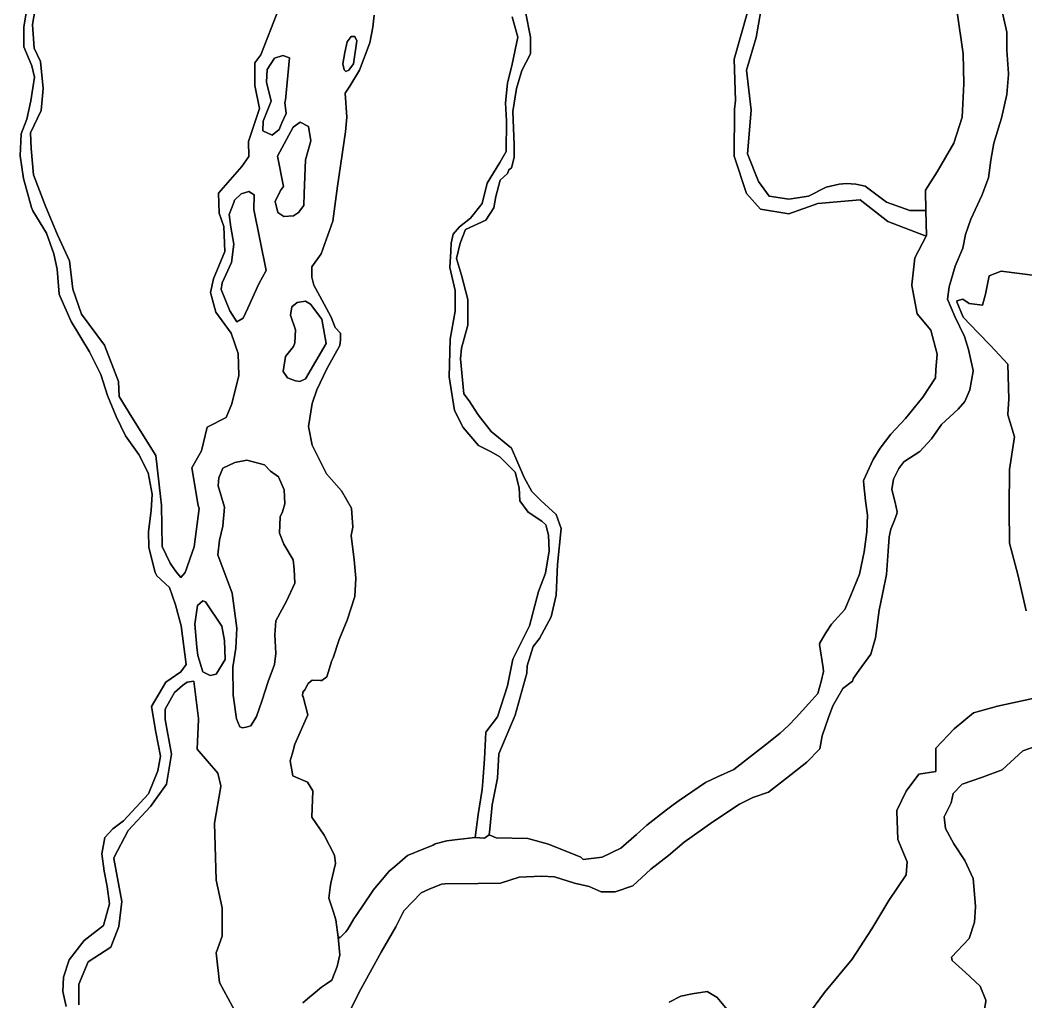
# Model space of a CAD drawing. Header units: inches. Extents: x 288635 to 1232953, y 676945 to 1655780.
# Drawn here: x 509473 to 526122, y 1425671 to 1441912 of the extents above; entities that cross this region are included whole.
import ezdxf

# ---------------------------------------------------------------- set-up
doc = ezdxf.new("R2010")
doc.units = ezdxf.units.IN
doc.header["$MEASUREMENT"] = 0
doc.layers.add('Images', color=7, linetype='Continuous')
picture_1 = doc.add_image_def('image4.jpg', size_in_pixel=(1536, 2752))

msp = doc.modelspace()

# ---------------------------------------------------------------- linework, layer by layer
at = {"color": 1}
for points in [[(509610.7991, 1442257.8646), (509536.7156, 1441800.1345), (509534.0697, 1441472.0505), (509669.0075, 1441157.1958), (509711.3409, 1440966.6954), (509650.4866, 1440577.7571), (509581.6948, 1440273.4857), (509489.8666, 1440031.0395), (509472.5969, 1439668.374), (509526.1322, 1439294.5254), (509658.4681, 1438809.9501), (509683.7907, 1438755.0845), (509909.7788, 1438389.6486), (510031.4874, 1438045.6895), (510087.05, 1437791.689), (510121.0163, 1437379.3216), (510127.6151, 1437350.2868), (510319.7306, 1436927.6328), (510618.8636, 1436426.4363), (510809.364, 1436050.7272), (510920.4892, 1435704.1223), (511063.3645, 1435354.8716), (511216.8231, 1435034.7252), (511439.0736, 1434727.8079), (511589.8864, 1434420.8906), (511656.0323, 1434071.6399), (511640.1573, 1433801.7644), (511598.1272, 1433453.115), (511603.3753, 1433188.0613), (511705.6167, 1432775.0449), (511738.444, 1432721.3902), (511944.4287, 1432523.8243), (512042.3248, 1432239.6613), (512136.4792, 1431892.2816), (512223.8723, 1431251.3983), (512132.0995, 1431130.2031), (511885.7126, 1430959.6276), (511649.3452, 1430556.507), (511717.2041, 1430131.711), (511798.4843, 1429735.4702), (511754.8059, 1429492.1461), (511595.2839, 1429110.629), (511182.293, 1428667.4624), (511007.2727, 1428534.0478), (510873.9224, 1428391.1726), (510823.1223, 1428121.297), (510864.3974, 1427832.3714), (510915.1975, 1427578.3709), (510950.1226, 1427292.6204), (510851.4825, 1426936.6568), (510532.3564, 1426684.7152), (510283.3712, 1426368.6935), (510191.2961, 1426076.5929), (510178.596, 1425844.8175), (510235.7461, 1425593.992)], [(510235.7461, 1425593.992), (510178.596, 1425844.8175), (510191.2961, 1426076.5929), (510283.3712, 1426368.6935), (510532.3564, 1426684.7152), (510851.4825, 1426936.6568), (510950.1226, 1427292.6204), (510915.1975, 1427578.3709), (510864.3974, 1427832.3714), (510823.1223, 1428121.297), (510873.9224, 1428391.1726), (511007.2727, 1428534.0478), (511182.293, 1428667.4624), (511595.2839, 1429110.629), (511754.8059, 1429492.1461), (511798.4843, 1429735.4702), (511717.2041, 1430131.711), (511649.3452, 1430556.507), (511885.7126, 1430959.6276), (512132.0995, 1431130.2031), (512223.8723, 1431251.3983), (512136.4792, 1431892.2816), (512042.3248, 1432239.6613), (511944.4287, 1432523.8243), (511738.444, 1432721.3902), (511705.6167, 1432775.0449), (511603.3753, 1433188.0613), (511598.1272, 1433453.115), (511640.1573, 1433801.7644), (511656.0323, 1434071.6399), (511589.8864, 1434420.8906), (511439.0736, 1434727.8079), (511216.8231, 1435034.7252), (511063.3645, 1435354.8716), (510920.4892, 1435704.1223), (510809.364, 1436050.7272), (510618.8636, 1436426.4363), (510319.7306, 1436927.6328), (510127.6151, 1437350.2868), (510121.0163, 1437379.3216), (510087.05, 1437791.689), (510031.4874, 1438045.6895), (509909.7788, 1438389.6486), (509683.7907, 1438755.0845), (509658.4681, 1438809.9501), (509526.1322, 1439294.5254), (509472.5969, 1439668.374), (509489.8666, 1440031.0395), (509581.6948, 1440273.4857), (509650.4866, 1440577.7571), (509711.3409, 1440966.6954), (509669.0075, 1441157.1958), (509534.0697, 1441472.0505), (509536.7156, 1441800.1345), (509610.7991, 1442257.8646)], [(513748.5553, 1442086.1314), (513457.7141, 1441339.9203), (513360.4165, 1441204.9786), (513360.2552, 1440832.4126), (513436.8461, 1440449.458), (513253.7873, 1439904.0279), (513259.0578, 1439657.9948), (513142.2175, 1439490.3545), (512755.8976, 1439046.9019), (512769.5969, 1438718.1188), (512847.5769, 1438499.7525), (512862.817, 1438083.1916), (512673.3032, 1437631.5673), (512626.8706, 1437407.1432), (512710.4167, 1437082.4296), (512964.4172, 1436731.9089), (513081.2574, 1436396.6283), (513091.4174, 1436030.8675), (512979.6572, 1435563.5066), (512883.137, 1435339.9862), (512571.7313, 1435180.3471), (512473.6384, 1434787.9756), (512316.2104, 1434504.6053), (512421.5767, 1433881.8768), (512433.9509, 1433835.4737), (512354.5757, 1433200.4724), (512207.4956, 1432774.581), (512131.2955, 1432693.3009), (512039.8553, 1432805.0611), (511958.5751, 1432926.9813), (511826.4949, 1433206.3819), (511813.7578, 1433885.8295), (511798.9496, 1434033.9116), (511719.5744, 1434708.6005), (511322.6986, 1435343.6017), (511113.8524, 1435682.9769), (511100.0534, 1435934.3473), (510870.4315, 1436533.3726), (510489.2595, 1437050.1676), (510345.4603, 1437459.1971), (510290.2555, 1437931.1356), (510092.3837, 1438359.8578), (509893.9458, 1438836.1087), (509695.5079, 1439352.0472), (509655.8203, 1439788.6106), (509646.9589, 1440046.8272), (509821.3409, 1440418.7099), (509854.2582, 1440780.8001), (509811.0009, 1441226.8713), (509705.1673, 1441449.1217), (509678.7089, 1441840.7058), (509758.0841, 1442316.9568)], [(509758.0841, 1442316.9568), (509678.7089, 1441840.7058), (509705.1673, 1441449.1217), (509811.0009, 1441226.8713), (509854.2582, 1440780.8001), (509821.3409, 1440418.7099), (509646.9589, 1440046.8272), (509655.8203, 1439788.6106), (509695.5079, 1439352.0472), (509893.9458, 1438836.1087), (510092.3837, 1438359.8578), (510290.2555, 1437931.1356), (510345.4603, 1437459.1971), (510489.2595, 1437050.1676), (510870.4315, 1436533.3726), (511100.0534, 1435934.3473), (511113.8524, 1435682.9769), (511322.6986, 1435343.6017), (511719.5744, 1434708.6005), (511798.9496, 1434033.9116), (511813.7578, 1433885.8295), (511826.4949, 1433206.3819), (511958.5751, 1432926.9813), (512039.8553, 1432805.0611), (512131.2955, 1432693.3009), (512207.4956, 1432774.581), (512354.5757, 1433200.4724), (512433.9509, 1433835.4737), (512421.5767, 1433881.8768), (512316.2104, 1434504.6053), (512473.6384, 1434787.9756), (512571.7313, 1435180.3471), (512883.137, 1435339.9862), (512979.6572, 1435563.5066), (513091.4174, 1436030.8675), (513081.2574, 1436396.6283), (512964.4172, 1436731.9089), (512710.4167, 1437082.4296), (512626.8706, 1437407.1432), (512673.3032, 1437631.5673), (512862.817, 1438083.1916), (512847.5769, 1438499.7525), (512769.5969, 1438718.1188), (512755.8976, 1439046.9019), (513142.2175, 1439490.3545), (513259.0578, 1439657.9948), (513253.7873, 1439904.0279), (513436.8461, 1440449.458), (513360.2552, 1440832.4126), (513360.4165, 1441204.9786), (513457.7141, 1441339.9203), (513748.5553, 1442086.1314)], [(514912.5132, 1425489.8391), (515115.7136, 1425892.0065), (515450.1476, 1426491.0244), (515691.448, 1426914.3586), (515826.915, 1427176.8258), (516110.5489, 1427475.2764), (516241.6119, 1427535.2811), (516449.9958, 1427615.2602), (516501.3356, 1427623.7579), (517054.5841, 1427629.7933), (517425.0015, 1427636.1433), (517734.0355, 1427733.5102), (518102.3362, 1427750.4436), (518318.2366, 1427737.7435), (518652.6706, 1427634.0267), (518891.8544, 1427578.9932), (519088.7048, 1427490.0931), (519323.6553, 1427490.0931), (519615.7559, 1427591.6933), (519833.6555, 1427796.286), (519914.0733, 1427867.9954), (520208.4237, 1428091.2276), (520466.6576, 1428311.3614), (520940.7919, 1428650.0287), (521383.1761, 1428940.0126), (521601.1932, 1429050.0795), (521861.5437, 1429141.0964), (522162.111, 1429371.8135), (522498.6617, 1429634.2807), (522710.3287, 1429854.4144), (522750.5007, 1430070.1978), (522852.1009, 1430372.8817), (522928.301, 1430567.6154), (523093.4014, 1430855.4827), (523250.4195, 1430975.6368), (523266.7421, 1431028.0998), (523364.3801, 1431158.2837), (523552.7638, 1431422.8676), (523633.1973, 1431693.8015), (523694.5807, 1432151.0024), (523755.9642, 1432445.2196), (523813.1143, 1432741.5536), (523842.7477, 1433126.7877), (523857.5644, 1433365.9715), (523885.0811, 1433488.7384), (523946.4646, 1433639.022), (523988.798, 1433761.7889), (523987.0916, 1433770.3211), (523988.798, 1433775.2698), (523957.0479, 1433934.0201), (523905.3809, 1434146.8881), (523931.0126, 1434317.766), (524020.3616, 1434496.7307), (524100.9815, 1434604.2239), (524367.6821, 1434777.791), (524560.2991, 1434987.3414), (524727.5161, 1435220.1752), (525002.6833, 1435476.2924), (525110.6335, 1435605.4093), (525193.1837, 1435798.0263), (525250.3338, 1436102.8269), (525248.9329, 1436108.8362), (525250.3338, 1436116.3078), (525169.9003, 1436461.3252), (525104.2835, 1436677.2256), (524943.5248, 1437009.3192), (524824.0892, 1437298.4407), (524850.283, 1437501.9464), (524951.8832, 1437840.6138), (525078.8835, 1438139.0643), (525121.2169, 1438363.4315), (525209.3092, 1438620.7992), (525394.2674, 1439013.2494), (525502.2177, 1439305.35), (525540.3177, 1439593.2173), (525593.2345, 1439878.9678), (525691.4363, 1440201.8687), (525718.1181, 1440289.602), (525809.1349, 1440683.3028), (525836.6517, 1441013.5034), (525836.0946, 1441020.2996), (525836.6517, 1441026.9843), (525804.9902, 1441413.2545), (525807.0183, 1441697.1881), (525806.925, 1441697.6002), (525807.0183, 1441710.669), (525694.8347, 1442205.97)], [(525694.8347, 1442205.97), (525807.0183, 1441710.669), (525806.925, 1441697.6002), (525807.0183, 1441697.1881), (525804.9902, 1441413.2545), (525836.6517, 1441026.9843), (525836.0946, 1441020.2996), (525836.6517, 1441013.5034), (525809.1349, 1440683.3028), (525718.1181, 1440289.602), (525691.4363, 1440201.8687), (525593.2345, 1439878.9678), (525540.3177, 1439593.2173), (525502.2177, 1439305.35), (525394.2674, 1439013.2494), (525209.3092, 1438620.7992), (525121.2169, 1438363.4315), (525078.8835, 1438139.0643), (524951.8832, 1437840.6138), (524850.283, 1437501.9464), (524824.0892, 1437298.4407), (524943.5248, 1437009.3192), (525104.2835, 1436677.2256), (525169.9003, 1436461.3252), (525250.3338, 1436116.3078), (525248.9329, 1436108.8362), (525250.3338, 1436102.8269), (525193.1837, 1435798.0263), (525110.6335, 1435605.4093), (525002.6833, 1435476.2924), (524727.5161, 1435220.1752), (524560.2991, 1434987.3414), (524367.6821, 1434777.791), (524100.9815, 1434604.2239), (524020.3616, 1434496.7307), (523931.0126, 1434317.766), (523905.3809, 1434146.8881), (523957.0479, 1433934.0201), (523988.798, 1433775.2698), (523987.0916, 1433770.3211), (523988.798, 1433761.7889), (523946.4646, 1433639.022), (523885.0811, 1433488.7384), (523857.5644, 1433365.9715), (523842.7477, 1433126.7877), (523813.1143, 1432741.5536), (523755.9642, 1432445.2196), (523694.5807, 1432151.0024), (523633.1973, 1431693.8015), (523552.7638, 1431422.8676), (523364.3801, 1431158.2837), (523266.7421, 1431028.0998), (523250.4195, 1430975.6368), (523093.4014, 1430855.4827), (522928.301, 1430567.6154), (522852.1009, 1430372.8817), (522750.5007, 1430070.1978), (522710.3287, 1429854.4144), (522498.6617, 1429634.2807), (522162.111, 1429371.8135), (521861.5437, 1429141.0964), (521601.1932, 1429050.0795), (521383.1761, 1428940.0126), (520940.7919, 1428650.0287), (520466.6576, 1428311.3614), (520208.4237, 1428091.2276), (519914.0733, 1427867.9954), (519833.6555, 1427796.286), (519615.7559, 1427591.6933), (519323.6553, 1427490.0931), (519088.7048, 1427490.0931), (518891.8544, 1427578.9932), (518652.6706, 1427634.0267), (518318.2366, 1427737.7435), (518102.3362, 1427750.4436), (517734.0355, 1427733.5102), (517425.0015, 1427636.1433), (517054.5841, 1427629.7933), (516501.3356, 1427623.7579), (516449.9958, 1427615.2602), (516241.6119, 1427535.2811), (516110.5489, 1427475.2764), (515826.915, 1427176.8258), (515691.448, 1426914.3586), (515450.1476, 1426491.0244), (515115.7136, 1425892.0065), (514912.5132, 1425489.8391)], [(514153.1246, 1425653.0992), (514264.0566, 1425750.7194), (514323.0236, 1425798.6792), (514462.4945, 1425912.1156), (514543.773, 1425968.3853), (514634.474, 1426031.1783), (514719.7148, 1426254.0577), (514765.3163, 1426446.5127), (514738.1415, 1426743.1511), (514739.5565, 1426741.1858), (514738.1415, 1426756.632), (514759.8555, 1426726.4737), (514867.202, 1426830.0099), (514895.318, 1426876.1202), (514999.4939, 1427046.9687), (515035.8959, 1427098.1157), (515299.7477, 1427492.2071), (515316.2847, 1427519.6774), (515553.8613, 1427797.1668), (515582.6932, 1427830.8425), (515674.9343, 1427911.432), (515884.3188, 1428094.368), (516157.3694, 1428202.3182), (516312.9447, 1428262.6434), (516344.1044, 1428286.7424), (516537.1001, 1428336.7268), (516714.9005, 1428357.0469), (517004.461, 1428392.607), (517006.2582, 1428392.4535), (517158.1314, 1428379.4836), (517238.1415, 1428433.247), (517239.4309, 1428432.6864), (517354.9817, 1428382.4469), (517878.2228, 1428372.2869), (518218.5835, 1428280.8467), (518754.8644, 1428066.0271), (518795.3653, 1428027.7037), (519106.7394, 1428066.6255), (519418.1134, 1428212.582), (519674.8655, 1428440.1577), (519846.2528, 1428592.0692), (520174.0899, 1428847.0537), (520284.1225, 1428932.6346), (520383.1549, 1429001.057), (520819.2967, 1429302.3913), (521018.6077, 1429393.7421), (521286.3578, 1429516.4609), (521615.5826, 1429770.2384), (521810.7845, 1429922.0855), (522056.9466, 1430117.7528), (522193.715, 1430242.7404), (522318.3073, 1430375.1197), (522528.7768, 1430604.0246), (522677.8106, 1430771.6876), (522730.8769, 1430973.3398), (522773.8328, 1431136.5721), (522764.7518, 1431197.5443), (522707.0019, 1431585.2941), (522708.5699, 1431587.8812), (522707.0019, 1431598.775), (522813.1824, 1431773.9728), (522901.6107, 1431919.8795), (523125.4108, 1432163.1405), (523219.5245, 1432382.739), (523368.6718, 1432746.9668), (523442.634, 1433116.7775), (523490.3316, 1433446.161), (523500.0707, 1433720.8596), (523465.9762, 1433959.5213), (523436.7849, 1434280.6258), (523437.8023, 1434282.915), (523436.7849, 1434294.1067), (523592.4719, 1434644.4025), (523709.2372, 1434829.2809), (523884.3851, 1435062.8114), (524130.1451, 1435324.4269), (524418.3515, 1435672.3166), (524623.8985, 1435996.9336), (524633.9935, 1436134.8984), (524652.3148, 1436385.2895), (524546.055, 1436781.3487), (524322.2549, 1437053.801), (524234.6809, 1437520.8621), (524235.6085, 1437529.3959), (524234.6809, 1437534.343), (524283.3331, 1437981.9432), (524472.0268, 1438340.4612), (524477.6082, 1438351.0659), (524466.9001, 1438763.3305), (524459.2095, 1439087.2323), (524459.5183, 1439087.7086), (524459.2095, 1439100.7132), (524654.3405, 1439401.6911), (524927.6452, 1439877.5088), (525064.7203, 1440305.0152), (525095.1115, 1440858.9217), (525086.5923, 1441355.2361), (524985.4749, 1442044.4094)], [(517839.1764, 1442051.1483), (517923.8432, 1441627.8141), (517923.8432, 1441352.6469), (517775.6762, 1441077.4797), (517691.0094, 1440781.1458), (517627.5093, 1440400.145), (517648.676, 1439849.8106), (517648.676, 1439638.1435), (517606.3426, 1439468.8098), (517561.4007, 1439433.855), (517538.7142, 1439377.0442), (517421.5685, 1439265.1446), (517347.485, 1438995.2691), (517315.7349, 1438804.7687), (517183.0084, 1438600.9747), (516847.9237, 1438449.4226), (516759.6742, 1438219.974), (516696.1741, 1437965.9735), (516780.8409, 1437690.8062), (516886.6745, 1437288.6388), (516886.6745, 1436865.3046), (516780.8409, 1436484.3038), (516763.3, 1436308.8946), (516815.2093, 1435729.6856), (516907.8412, 1435616.4688), (517056.0081, 1435383.635), (517267.6752, 1435108.4678), (517606.3426, 1434833.3005), (517818.0097, 1434346.4662), (517945.0099, 1434113.6324), (518093.1769, 1433965.4655), (518348.687, 1433735.41), (518431.8442, 1433499.7979), (518368.3441, 1432907.13), (518347.1774, 1432399.129), (518262.5106, 1432039.2949), (518072.0102, 1431679.4609), (517966.0026, 1431549.8961), (517867.8024, 1431227.3093), (517860.3431, 1431107.9597), (517670.2773, 1430412.1686), (517394.6755, 1429774.4571), (517373.5088, 1429372.2896), (517288.8419, 1428927.7887), (517248.9607, 1428528.1752), (517239.4309, 1428432.6864), (517238.1415, 1428433.247), (517158.1314, 1428379.4836), (517006.2582, 1428392.4535), (517022.7469, 1428514.7271), (517057.0304, 1428768.9591), (517119.5083, 1429181.7892), (517130.5197, 1429313.9264), (517161.8417, 1429689.7902), (517183.0084, 1430134.2911), (517373.5088, 1430388.2916), (517542.8424, 1430896.2927), (517627.5093, 1431340.7935), (517902.6765, 1431891.128), (518051.233, 1432458.3438), (518167.7968, 1432763.9123), (518228.1219, 1433132.213), (518220.1771, 1433393.9643), (518177.3218, 1433560.8389), (518108.9682, 1433625.5712), (517881.1681, 1433771.7561), (517743.5845, 1433962.2565), (517731.413, 1434172.5375), (517669.8427, 1434431.1331), (517415.8422, 1434685.1336), (517267.6752, 1434769.8004), (517059.1143, 1434874.0809), (516808.2663, 1435173.5149), (516663.3012, 1435454.9177), (516577.0832, 1436009.3775), (516590.3405, 1436632.4708), (516675.0074, 1437098.1384), (516675.0074, 1437436.8057), (516588.0185, 1437819.5565), (516602.5187, 1438091.5729), (516608.8687, 1438221.7482), (516640.6188, 1438370.9735), (516745.394, 1438494.7987), (516926.3693, 1438634.499), (517119.5083, 1438876.142), (517204.1751, 1439214.8093), (517414.2422, 1439558.5555), (517520.0955, 1439736.2262), (517523.2705, 1440244.2272), (517507.3955, 1440545.8528), (517542.3206, 1440869.7035), (517615.3457, 1441184.0291), (517712.1761, 1441627.8141), (517619.8587, 1441966.3115)], [(521514.7128, 1442045.7444), (521294.3974, 1441264.6263), (521314.4261, 1440583.6515), (521297.1781, 1440441.3557), (521294.614, 1439660.2246), (521498.7355, 1439046.3801), (521731.5693, 1438787.0879), (522198.7196, 1438706.0741), (522676.3756, 1438881.2146), (523377.3791, 1438941.3006), (523838.0385, 1438580.7845), (524472.0268, 1438340.4612), (524283.3331, 1437981.9432), (524234.6809, 1437534.343), (524235.6085, 1437529.3959), (524234.6809, 1437520.8621), (524322.2549, 1437053.801), (524546.055, 1436781.3487), (524652.3148, 1436385.2895), (524633.9935, 1436134.8984), (524623.8985, 1435996.9336), (524418.3515, 1435672.3166), (524130.1451, 1435324.4269), (523884.3851, 1435062.8114), (523709.2372, 1434829.2809), (523592.4719, 1434644.4025), (523436.7849, 1434294.1067), (523437.8023, 1434282.915), (523436.7849, 1434280.6258), (523465.9762, 1433959.5213), (523500.0707, 1433720.8596), (523490.3316, 1433446.161), (523442.634, 1433116.7775), (523368.6718, 1432746.9668), (523219.5245, 1432382.739), (523125.4108, 1432163.1405), (522901.6107, 1431919.8795), (522813.1824, 1431773.9728), (522707.0019, 1431598.775), (522708.5699, 1431587.8812), (522707.0019, 1431585.2941), (522764.7518, 1431197.5443), (522773.8328, 1431136.5721), (522730.8769, 1430973.3398), (522677.8106, 1430771.6876), (522528.7768, 1430604.0246), (522318.3073, 1430375.1197), (522193.715, 1430242.7404), (522056.9466, 1430117.7528), (521810.7845, 1429922.0855), (521615.5826, 1429770.2384), (521286.3578, 1429516.4609), (521018.6077, 1429393.7421), (520819.2967, 1429302.3913), (520383.1549, 1429001.057), (520284.1225, 1428932.6346), (520174.0899, 1428847.0537), (519846.2528, 1428592.0692), (519674.8655, 1428440.1577), (519418.1134, 1428212.582), (519106.7394, 1428066.6255), (518795.3653, 1428027.7037), (518754.8644, 1428066.0271), (518218.5835, 1428280.8467), (517878.2228, 1428372.2869), (517354.9817, 1428382.4469), (517239.4309, 1428432.6864), (517248.9607, 1428528.1752), (517288.8419, 1428927.7887), (517373.5088, 1429372.2896), (517394.6755, 1429774.4571), (517670.2773, 1430412.1686), (517860.3431, 1431107.9597), (517867.8024, 1431227.3093), (517966.0026, 1431549.8961), (518072.0102, 1431679.4609), (518262.5106, 1432039.2949), (518347.1774, 1432399.129), (518368.3441, 1432907.13), (518431.8442, 1433499.7979), (518348.687, 1433735.41), (518093.1769, 1433965.4655), (517945.0099, 1434113.6324), (517818.0097, 1434346.4662), (517606.3426, 1434833.3005), (517267.6752, 1435108.4678), (517056.0081, 1435383.635), (516907.8412, 1435616.4688), (516815.2093, 1435729.6856), (516763.3, 1436308.8946), (516780.8409, 1436484.3038), (516886.6745, 1436865.3046), (516886.6745, 1437288.6388), (516780.8409, 1437690.8062), (516696.1741, 1437965.9735), (516759.6742, 1438219.974), (516847.9237, 1438449.4226), (517183.0084, 1438600.9747), (517315.7349, 1438804.7687), (517347.485, 1438995.2691), (517421.5685, 1439265.1446), (517538.7142, 1439377.0442), (517561.4007, 1439433.855), (517606.3426, 1439468.8098), (517648.676, 1439638.1435), (517648.676, 1439849.8106), (517627.5093, 1440400.145), (517691.0094, 1440781.1458), (517775.6762, 1441077.4797), (517923.8432, 1441352.6469), (517923.8432, 1441627.8141), (517839.1764, 1442051.1483)], [(521735.0282, 1442065.7731), (521654.9135, 1441625.1423), (521494.6841, 1441084.3682), (521574.7988, 1440423.4221), (521514.7128, 1439702.39), (521694.9708, 1439241.7306), (521873.1216, 1438999.9456), (521873.1216, 1438999.9456), (522200.1473, 1438949.1455), (522523.9979, 1438999.9456), (522817.2052, 1439146.9155), (523031.9989, 1439196.796), (523152.6492, 1439209.496), (523308.2245, 1439199.971), (523463.7998, 1439165.046), (523816.2255, 1438898.3454), (524198.5545, 1438761.0426), (524466.9001, 1438763.3305), (524477.6082, 1438351.0659), (524472.0268, 1438340.4612), (523838.0385, 1438580.7845), (523377.3791, 1438941.3006), (522676.3756, 1438881.2146), (522198.7196, 1438706.0741), (521731.5693, 1438787.0879), (521498.7355, 1439046.3801), (521294.614, 1439660.2246), (521297.1781, 1440441.3557), (521314.4261, 1440583.6515), (521294.3974, 1441264.6263), (521514.7128, 1442045.7444)], [(524985.4749, 1442044.4094), (525086.5923, 1441355.2361), (525095.1115, 1440858.9217), (525064.7203, 1440305.0152), (524927.6452, 1439877.5088), (524654.3405, 1439401.6911), (524459.2095, 1439100.7132), (524459.5183, 1439087.7086), (524459.2095, 1439087.2323), (524466.9001, 1438763.3305), (524198.5545, 1438761.0426), (523816.2255, 1438898.3454), (523463.7998, 1439165.046), (523308.2245, 1439199.971), (523152.6492, 1439209.496), (523031.9989, 1439196.796), (522817.2052, 1439146.9155), (522523.9979, 1438999.9456), (522200.1473, 1438949.1455), (521873.1216, 1438999.9456), (521694.9708, 1439241.7306), (521514.7128, 1439702.39), (521574.7988, 1440423.4221), (521494.6841, 1441084.3682), (521654.9135, 1441625.1423), (521735.0282, 1442065.7731)], [(517619.8587, 1441966.3115), (517712.1761, 1441627.8141), (517615.3457, 1441184.0291), (517542.3206, 1440869.7035), (517507.3955, 1440545.8528), (517523.2705, 1440244.2272), (517520.0955, 1439736.2262), (517414.2422, 1439558.5555), (517204.1751, 1439214.8093), (517119.5083, 1438876.142), (516926.3693, 1438634.499), (516745.394, 1438494.7987), (516640.6188, 1438370.9735), (516608.8687, 1438221.7482), (516602.5187, 1438091.5729), (516588.0185, 1437819.5565), (516675.0074, 1437436.8057), (516675.0074, 1437098.1384), (516590.3405, 1436632.4708), (516577.0832, 1436009.3775), (516663.3012, 1435454.9177), (516808.2663, 1435173.5149), (517059.1143, 1434874.0809), (517267.6752, 1434769.8004), (517415.8422, 1434685.1336), (517669.8427, 1434431.1331), (517731.413, 1434172.5375), (517743.5845, 1433962.2565), (517881.1681, 1433771.7561), (518108.9682, 1433625.5712), (518177.3218, 1433560.8389), (518220.1771, 1433393.9643), (518228.1219, 1433132.213), (518167.7968, 1432763.9123), (518051.233, 1432458.3438), (517902.6765, 1431891.128), (517627.5093, 1431340.7935), (517627.5093, 1431340.7935), (517542.8424, 1430896.2927), (517373.5088, 1430388.2916), (517183.0084, 1430134.2911), (517161.8417, 1429689.7902), (517130.5197, 1429313.9264), (517119.5083, 1429181.7892), (517057.0304, 1428768.9591), (517022.7469, 1428514.7271), (517006.2582, 1428392.4535), (517004.461, 1428392.607), (516714.9005, 1428357.0469), (516537.1001, 1428336.7268), (516344.1044, 1428286.7424), (516312.9447, 1428262.6434), (516157.3694, 1428202.3182), (515884.3188, 1428094.368), (515674.9343, 1427911.432), (515582.6932, 1427830.8425), (515553.8613, 1427797.1668), (515316.2847, 1427519.6774), (515299.7477, 1427492.2071), (515035.8959, 1427098.1157), (514999.4939, 1427046.9687), (514895.318, 1426876.1202), (514867.202, 1426830.0099), (514759.8555, 1426726.4737), (514738.1415, 1426756.632), (514739.5565, 1426741.1858), (514738.1415, 1426743.1511), (514701.2742, 1427028.0663), (514660.9066, 1427153.346), (514585.7412, 1427386.6191), (514602.6746, 1427560.1861), (514618.6947, 1427631.8952), (514691.5748, 1427958.1202), (514676.9378, 1428097.171), (514507.074, 1428426.1941), (514302.1073, 1428728.5884), (514319.1145, 1429161.3832), (514231.3624, 1429305.8476), (513999.8423, 1429403.716), (513984.6067, 1429410.1564), (513942.2733, 1429659.9236), (513974.262, 1429769.3586), (513984.7436, 1429805.2168), (514022.7068, 1429935.0908), (514232.8384, 1430416.5417), (514156.6429, 1430716.1342), (514148.0365, 1430732.3032), (514151.093, 1430792.7421), (514186.7942, 1430833.6934), (514240.981, 1430940.3737), (514308.7144, 1430994.5604), (514447.568, 1430986.3579), (514466.1947, 1430986.3579), (514549.3755, 1431046.653), (514630.506, 1431317.0877), (514652.4869, 1431361.0494), (514756.8136, 1431664.4868), (514886.9889, 1431985.1624), (515013.9892, 1432375.6882), (515029.8642, 1432680.4888), (515001.2891, 1432985.2894), (514953.7834, 1433385.2194), (514981.7665, 1433525.135), (514957.9432, 1433839.9952), (514794.8441, 1434126.2632), (514543.6784, 1434403.8673), (514304.7399, 1434881.7443), (514248.4762, 1435187.5243), (514305.553, 1435568.0363), (514382.1629, 1435795.17), (514550.4382, 1436144.4207), (514713.966, 1436438.4692), (514763.1637, 1436528.5965), (514775.8637, 1436623.8467), (514775.8637, 1436734.9719), (514688.848, 1436827.6036), (514623.0536, 1436996.7892), (514465.8075, 1437287.0898), (514334.5378, 1437528.7235), (514302.7877, 1437658.8988), (514302.7877, 1437830.3491), (514454.1079, 1438046.931), (514649.512, 1438584.2923), (514728.8871, 1439166.3768), (514861.1791, 1440065.962), (514881.4818, 1440309.5947), (514853.0902, 1440704.6032), (514929.2904, 1440822.0784), (515091.2157, 1441082.4289), (515262.666, 1441536.4548), (515310.2911, 1441793.6303), (515332.5162, 1441996.8307)], [(515332.5162, 1441996.8307), (515310.2911, 1441793.6303), (515262.666, 1441536.4548), (515091.2157, 1441082.4289), (514929.2904, 1440822.0784), (514853.0902, 1440704.6032), (514881.4818, 1440309.5947), (514861.1791, 1440065.962), (514728.8871, 1439166.3768), (514649.512, 1438584.2923), (514454.1079, 1438046.931), (514302.7877, 1437830.3491), (514302.7877, 1437658.8988), (514334.5378, 1437528.7235), (514465.8075, 1437287.0898), (514623.0536, 1436996.7892), (514688.848, 1436827.6036), (514775.8637, 1436734.9719), (514775.8637, 1436623.8467), (514763.1637, 1436528.5965), (514713.966, 1436438.4692), (514550.4382, 1436144.4207), (514382.1629, 1435795.17), (514305.553, 1435568.0363), (514248.4762, 1435187.5243), (514304.7399, 1434881.7443), (514543.6784, 1434403.8673), (514794.8441, 1434126.2632), (514957.9432, 1433839.9952), (514981.7665, 1433525.135), (514953.7834, 1433385.2194), (515001.2891, 1432985.2894), (515029.8642, 1432680.4888), (515013.9892, 1432375.6882), (514886.9889, 1431985.1624), (514756.8136, 1431664.4868), (514652.4869, 1431361.0494), (514630.506, 1431317.0877), (514549.3755, 1431046.653), (514466.1947, 1430986.3579), (514447.568, 1430986.3579), (514308.7144, 1430994.5604), (514240.981, 1430940.3737), (514186.7942, 1430833.6934), (514151.093, 1430792.7421), (514148.0365, 1430732.3032), (514156.6429, 1430716.1342), (514232.8384, 1430416.5417), (514022.7068, 1429935.0908), (513984.7436, 1429805.2168), (513974.262, 1429769.3586), (513942.2733, 1429659.9236), (513984.6067, 1429410.1564), (513999.8423, 1429403.716), (514231.3624, 1429305.8476), (514319.1145, 1429161.3832), (514302.1073, 1428728.5884), (514507.074, 1428426.1941), (514676.9378, 1428097.171), (514691.5748, 1427958.1202), (514618.6947, 1427631.8952), (514602.6746, 1427560.1861), (514585.7412, 1427386.6191), (514660.9066, 1427153.346), (514701.2742, 1427028.0663), (514738.1415, 1426743.1511), (514765.3163, 1426446.5127), (514719.7148, 1426254.0577), (514634.474, 1426031.1783), (514543.773, 1425968.3853), (514462.4945, 1425912.1156), (514323.0236, 1425798.6792), (514264.0566, 1425750.7194), (514153.1246, 1425653.0992)], [(526321.3693, 1437683.7026), (525711.7681, 1437759.9028), (525516.5056, 1437684.6454), (525454.5926, 1437378.902), (525403.7925, 1437194.7517), (525181.542, 1437226.5017), (525075.6872, 1437295.2875), (524978.3416, 1437267.7768), (524983.3219, 1437255.7034), (524978.3416, 1437254.2959), (525083.1168, 1437000.2954), (525328.4198, 1436744.6275), (525533.9677, 1436530.3945), (525826.0683, 1436222.4188), (525838.5521, 1435638.8007), (525822.8933, 1435394.5231), (525823.606, 1435392.1609), (525822.8933, 1435381.0422), (525932.6661, 1435017.2236), (525851.4684, 1434476.9462), (525845.1183, 1433841.945), (525845.1894, 1433835.578), (525845.1183, 1433828.4641), (525851.4684, 1433260.1379), (525991.1686, 1432742.6119), (526129.2498, 1432141.4529)], [(526129.2498, 1432141.4529), (525991.1686, 1432742.6119), (525851.4684, 1433260.1379), (525845.1183, 1433828.4641), (525845.1894, 1433835.578), (525845.1183, 1433841.945), (525851.4684, 1434476.9462), (525932.6661, 1435017.2236), (525822.8933, 1435381.0422), (525823.606, 1435392.1609), (525822.8933, 1435394.5231), (525838.5521, 1435638.8007), (525826.0683, 1436222.4188), (525533.9677, 1436530.3945), (525328.4198, 1436744.6275), (525083.1168, 1437000.2954), (524978.3416, 1437254.2959), (524983.3219, 1437255.7034), (524978.3416, 1437267.7768), (525075.6872, 1437295.2875), (525181.542, 1437226.5017), (525403.7925, 1437194.7517), (525454.5926, 1437378.902), (525516.5056, 1437684.6454), (525711.7681, 1437759.9028), (526321.3693, 1437683.7026)], [(510442.9573, 1425620.3965), (510442.9573, 1425950.8746), (510442.9573, 1425964.3555), (510601.7076, 1426334.7729), (510972.125, 1426572.8984), (511104.417, 1426916.8574), (511156.3277, 1427332.1433), (511025.0418, 1428041.0871), (511026.8913, 1428044.5806), (511025.0418, 1428054.568), (511263.1673, 1428504.3606), (511633.5847, 1428901.2364), (511898.1685, 1429271.6538), (511976.4045, 1429767.148), (511871.7102, 1430342.9667), (511872.0457, 1430354.6024), (511871.7102, 1430356.4476), (511876.2367, 1430513.4345), (512029.583, 1430786.7773), (512159.4472, 1430902.214), (512240.7274, 1430961.9041), (512349.9672, 1430975.4003), (512427.3363, 1430356.4476), (512426.837, 1430346.961), (512427.3363, 1430342.9667), (512401.5468, 1429852.9665), (512744.8369, 1429456.8625), (512797.7537, 1429245.1954), (512796.371, 1429237.2451), (512797.7537, 1429231.7145), (512692.243, 1428625.0283), (512718.3785, 1427684.1506), (512816.3988, 1427226.7224), (512816.5689, 1426771.7295), (512816.5639, 1426771.7152), (512816.5689, 1426758.2486), (512719.4715, 1426483.1393), (512771.2953, 1425990.8139), (513062.3375, 1425461.6462)], [(513062.3375, 1425461.6462), (512771.2953, 1425990.8139), (512719.4715, 1426483.1393), (512816.5689, 1426758.2486), (512816.5639, 1426771.7152), (512816.5689, 1426771.7295), (512816.3988, 1427226.7224), (512718.3785, 1427684.1506), (512692.243, 1428625.0283), (512797.7537, 1429231.7145), (512796.371, 1429237.2451), (512797.7537, 1429245.1954), (512744.8369, 1429456.8625), (512401.5468, 1429852.9665), (512427.3363, 1430342.9667), (512426.837, 1430346.961), (512427.3363, 1430356.4476), (512349.9672, 1430975.4003), (512240.7274, 1430961.9041), (512159.4472, 1430902.214), (512029.583, 1430786.7773), (511876.2367, 1430513.4345), (511871.7102, 1430356.4476), (511872.0457, 1430354.6024), (511871.7102, 1430342.9667), (511976.4045, 1429767.148), (511898.1685, 1429271.6538), (511633.5847, 1428901.2364), (511263.1673, 1428504.3606), (511025.0418, 1428054.568), (511026.8913, 1428044.5806), (511025.0418, 1428041.0871), (511156.3277, 1427332.1433), (511104.417, 1426916.8574), (510972.125, 1426572.8984), (510601.7076, 1426334.7729), (510442.9573, 1425964.3555), (510442.9573, 1425950.8746), (510442.9573, 1425620.3965)], [(526235.6441, 1430689.1637), (525654.618, 1430565.3384), (525254.5672, 1430454.2132), (524937.0665, 1430187.5127), (524632.2659, 1429870.012), (524629.0909, 1429482.6612), (524349.6904, 1429435.0361), (524140.1399, 1429158.8106), (523987.7396, 1428838.135), (523988.1675, 1428825.5545), (523987.7396, 1428824.6541), (524003.6147, 1428357.9281), (524158.2434, 1427985.557), (524140.1399, 1427771.3328), (523854.3894, 1427349.057), (523571.8138, 1426879.156), (523244.7881, 1426377.505), (522790.7622, 1425825.0539), (522498.6617, 1425428.1781)], [(522498.6617, 1425428.1781), (522790.7622, 1425825.0539), (523244.7881, 1426377.505), (523571.8138, 1426879.156), (523854.3894, 1427349.057), (524140.1399, 1427771.3328), (524158.2434, 1427985.557), (524003.6147, 1428357.9281), (523987.7396, 1428824.6541), (523988.1675, 1428825.5545), (523987.7396, 1428838.135), (524140.1399, 1429158.8106), (524349.6904, 1429435.0361), (524629.0909, 1429482.6612), (524632.2659, 1429870.012), (524937.0665, 1430187.5127), (525254.5672, 1430454.2132), (525654.618, 1430565.3384), (526235.6441, 1430689.1637)], [(525428.3403, 1425479.8364), (525460.0903, 1425683.0368), (525458.5785, 1425686.8423), (525460.0903, 1425696.5177), (525368.0151, 1425928.2931), (525120.3647, 1426156.8936), (524901.2892, 1426353.744), (524890.6426, 1426412.3005), (525180.6898, 1426721.2639), (525269.59, 1426991.1394), (525288.64, 1427241.9649), (525288.0839, 1427248.1243), (525288.64, 1427255.4458), (525247.3649, 1427712.6467), (525110.8396, 1428011.0973), (524929.8643, 1428284.1479), (524790.164, 1428541.3234), (524769.1517, 1428733.4357), (524885.4142, 1428962.8183), (524920.3393, 1429115.2186), (525069.5646, 1429270.794), (525402.9402, 1429388.2692), (525729.9659, 1429512.0944), (526072.8666, 1429823.2451), (526555.4675, 1429994.6954)], [(526555.4675, 1429994.6954), (526072.8666, 1429823.2451), (525729.9659, 1429512.0944), (525402.9402, 1429388.2692), (525069.5646, 1429270.794), (524920.3393, 1429115.2186), (524885.4142, 1428962.8183), (524769.1517, 1428733.4357), (524790.164, 1428541.3234), (524929.8643, 1428284.1479), (525110.8396, 1428011.0973), (525247.3649, 1427712.6467), (525288.64, 1427255.4458), (525288.0839, 1427248.1243), (525288.64, 1427241.9649), (525269.59, 1426991.1394), (525180.6898, 1426721.2639), (524890.6426, 1426412.3005), (524901.2892, 1426353.744), (525120.3647, 1426156.8936), (525368.0151, 1425928.2931), (525460.0903, 1425696.5177), (525458.5785, 1425686.8423), (525460.0903, 1425683.0368), (525428.3403, 1425479.8364)], [(521174.684, 1425545.6534), (521011.247, 1425745.3123), (520844.4833, 1425844.104), (520596.8329, 1425806.0039), (520409.5075, 1425764.7288), (520215.8321, 1425666.3036)], [(520215.8321, 1425666.3036), (520409.5075, 1425764.7288), (520596.8329, 1425806.0039), (520844.4833, 1425844.104), (521011.247, 1425745.3123), (521174.684, 1425545.6534)]]:
    msp.add_lwpolyline(points, dxfattribs=at)
for points in [[(514913.4896, 1441083.3195), (514866.9229, 1441060.0361), (514834.9466, 1441089.8807), (514815.2221, 1441187.4772), (514848.1208, 1441377.5583), (514886.8323, 1441553.7279), (514955.5821, 1441642.1205), (515012.9732, 1441642.1205), (515045.6233, 1441570.9612), (514989.1098, 1441189.4956), (514913.4896, 1441083.3195)], [(514848.1208, 1441377.5583), (514815.2221, 1441187.4772), (514834.9466, 1441089.8807), (514866.9229, 1441060.0361), (514913.4896, 1441083.3195), (514989.1098, 1441189.4956), (515045.6233, 1441570.9612), (515012.9732, 1441642.1205), (514955.5821, 1441642.1205), (514886.8323, 1441553.7279), (514848.1208, 1441377.5583)], [(513762.8673, 1440105.5587), (513643.8046, 1440007.6626), (513490.3459, 1440079.1003), (513495.6376, 1440240.4964), (513631.2354, 1440569.232), (513549.6746, 1440883.8236), (513560.6759, 1441093.8379), (513685.1419, 1441285.3241), (513822.4971, 1441326.9083), (513932.9852, 1441290.0789), (513865.9297, 1440585.9959), (513854.3016, 1440547.2356), (513879.2842, 1440370.1425), (513802.5549, 1440214.038), (513762.8673, 1440105.5587)], [(513932.9852, 1441290.0789), (513822.4971, 1441326.9083), (513685.1419, 1441285.3241), (513560.6759, 1441093.8379), (513549.6746, 1440883.8236), (513631.2354, 1440569.232), (513495.6376, 1440240.4964), (513490.3459, 1440079.1003), (513643.8046, 1440007.6626), (513762.8673, 1440105.5587), (513802.5549, 1440214.038), (513879.2842, 1440370.1425), (513854.3016, 1440547.2356), (513865.9297, 1440585.9959), (513932.9852, 1441290.0789)], [(513995.7011, 1438674.16), (513839.5966, 1438663.5766), (513738.4689, 1438727.6017), (513696.0164, 1438911.0608), (513782.1103, 1439094.0103), (513832.4019, 1439161.0659), (513731.8187, 1439663.9823), (513991.7091, 1440140.4483), (514110.6585, 1440223.6146), (514248.0356, 1440149.7178), (514285.0268, 1439915.4406), (514195.1967, 1439601.0352), (514176.5545, 1439041.7468), (514170.0495, 1438846.5896), (514080.368, 1438727.0767), (513995.7011, 1438674.16)], [(513991.7091, 1440140.4483), (513731.8187, 1439663.9823), (513832.4019, 1439161.0659), (513782.1103, 1439094.0103), (513696.0164, 1438911.0608), (513738.4689, 1438727.6017), (513839.5966, 1438663.5766), (513995.7011, 1438674.16), (514080.368, 1438727.0767), (514170.0495, 1438846.5896), (514176.5545, 1439041.7468), (514195.1967, 1439601.0352), (514285.0268, 1439915.4406), (514248.0356, 1440149.7178), (514110.6585, 1440223.6146), (513991.7091, 1440140.4483)], [(513162.7911, 1436983.4691), (513058.0159, 1436919.9689), (512942.4206, 1437104.5549), (512799.2132, 1437455.0944), (512819.8904, 1437567.6702), (512972.2907, 1437904.2209), (513010.3908, 1438205.8465), (512962.7657, 1438488.4221), (512931.0157, 1438694.7975), (513010.3601, 1438897.5036), (513019.9158, 1438932.923), (513131.0411, 1439037.6982), (513258.0413, 1439075.7983), (513346.9415, 1439021.8232), (513342.8449, 1438779.7332), (513547.4159, 1437769.6636), (513426.3811, 1437549.2074), (513242.1663, 1437145.3944), (513162.7911, 1436983.4691)], [(513346.9415, 1439021.8232), (513258.0413, 1439075.7983), (513131.0411, 1439037.6982), (513019.9158, 1438932.923), (513010.3601, 1438897.5036), (512931.0157, 1438694.7975), (512962.7657, 1438488.4221), (513010.3908, 1438205.8465), (512972.2907, 1437904.2209), (512819.8904, 1437567.6702), (512799.2132, 1437455.0944), (512942.4206, 1437104.5549), (513058.0159, 1436919.9689), (513162.7911, 1436983.4691), (513242.1663, 1437145.3944), (513426.3811, 1437549.2074), (513547.4159, 1437769.6636), (513342.8449, 1438779.7332), (513346.9415, 1439021.8232)], [(514199.1866, 1435980.0577), (514103.2655, 1435933.6883), (514033.5685, 1435942.4004), (513900.3417, 1435993.6415), (513827.5799, 1436101.8513), (513865.9297, 1436344.7336), (514000.0408, 1436512.3724), (514021.1933, 1436572.3044), (514030.6262, 1436787.677), (513949.7491, 1437032.0528), (513972.46, 1437168.318), (514060.4422, 1437243.5081), (514196.2465, 1437261.6154), (514276.9607, 1437212.4571), (514469.4295, 1436964.9973), (514536.485, 1436562.6641), (514199.1866, 1435980.0577)], [(513949.7491, 1437032.0528), (514030.6262, 1436787.677), (514021.1933, 1436572.3044), (514000.0408, 1436512.3724), (513865.9297, 1436344.7336), (513827.5799, 1436101.8513), (513900.3417, 1435993.6415), (514033.5685, 1435942.4004), (514103.2655, 1435933.6883), (514199.1866, 1435980.0577), (514536.485, 1436562.6641), (514469.4295, 1436964.9973), (514276.9607, 1437212.4571), (514196.2465, 1437261.6154), (514060.4422, 1437243.5081), (513972.46, 1437168.318), (513949.7491, 1437032.0528)], [(513216.301, 1430217.7484), (513155.4467, 1430204.5192), (513110.4675, 1430220.3943), (513054.9048, 1430355.332), (513001.9881, 1430746.9161), (512994.0506, 1431207.2921), (513041.8397, 1431523.1288), (513062.3375, 1431851.0947), (512982.9624, 1432433.1792), (512744.8369, 1433068.1805), (512771.2953, 1433306.306), (512829.5792, 1433539.4416), (512855.4086, 1433854.7182), (512749.5751, 1434210.3189), (512763.9465, 1434339.6617), (512829.8442, 1434501.5254), (513025.8137, 1434596.3682), (513223.4554, 1434630.5545), (513515.8099, 1434557.4529), (513617.6781, 1434451.3623), (513748.6437, 1434354.2525), (513845.8603, 1434142.5276), (513852.5477, 1433911.9893), (513814.6796, 1433778.8533), (513776.7358, 1433696.8554), (513766.6354, 1433424.5048), (513838.0731, 1433241.942), (513991.5317, 1432985.2956), (514010.0526, 1432826.5453), (514017.9901, 1432599.0032), (513880.4065, 1432300.0234), (513708.427, 1431974.5853), (513687.2603, 1431744.3973), (513705.7811, 1431432.1883), (513684.6144, 1431249.6255), (513576.1351, 1430971.8124), (513472.9473, 1430643.7284), (513382.9888, 1430392.3738), (513290.3845, 1430236.2693), (513216.301, 1430217.7484)], [(512744.8369, 1433068.1805), (512982.9624, 1432433.1792), (513062.3375, 1431851.0947), (513041.8397, 1431523.1288), (512994.0506, 1431207.2921), (513001.9881, 1430746.9161), (513054.9048, 1430355.332), (513110.4675, 1430220.3943), (513155.4467, 1430204.5192), (513216.301, 1430217.7484), (513290.3845, 1430236.2693), (513382.9888, 1430392.3738), (513472.9473, 1430643.7284), (513576.1351, 1430971.8124), (513684.6144, 1431249.6255), (513705.7811, 1431432.1883), (513687.2603, 1431744.3973), (513708.427, 1431974.5853), (513880.4065, 1432300.0234), (514017.9901, 1432599.0032), (514010.0526, 1432826.5453), (513991.5317, 1432985.2956), (513838.0731, 1433241.942), (513766.6354, 1433424.5048), (513776.7358, 1433696.8554), (513814.6796, 1433778.8533), (513852.5477, 1433911.9893), (513845.8603, 1434142.5276), (513748.6437, 1434354.2525), (513617.6781, 1434451.3623), (513515.8099, 1434557.4529), (513223.4554, 1434630.5545), (513025.8137, 1434596.3682), (512829.8442, 1434501.5254), (512763.9465, 1434339.6617), (512749.5751, 1434210.3189), (512855.4086, 1433854.7182), (512829.5792, 1433539.4416), (512771.2953, 1433306.306), (512744.8369, 1433068.1805)], [(512718.1444, 1431093.9122), (512619.7751, 1431070.4591), (512494.8916, 1431132.9009), (512415.9442, 1431401.1802), (512400.0997, 1431539.8196), (512367.4158, 1431921.1316), (512410.9943, 1432226.1813), (512497.8614, 1432304.3616), (512543.9132, 1432288.7179), (512814.0956, 1431888.4478), (512857.6741, 1431648.7659), (512868.5688, 1431332.8216), (512718.1444, 1431093.9122)], [(512543.9132, 1432288.7179), (512497.8614, 1432304.3616), (512410.9943, 1432226.1813), (512367.4158, 1431921.1316), (512400.0997, 1431539.8196), (512415.9442, 1431401.1802), (512494.8916, 1431132.9009), (512619.7751, 1431070.4591), (512718.1444, 1431093.9122), (512868.5688, 1431332.8216), (512857.6741, 1431648.7659), (512814.0956, 1431888.4478), (512543.9132, 1432288.7179)]]:
    msp.add_lwpolyline(points, close=True, dxfattribs=at)

# ---------------------------------------------------------------- pictures from other files: only their frames are drawn
at = {"layer": 'Images'}
image = msp.add_image(picture_1, insert=(512172.3558, 1384013.6564), size_in_units=(38934.3108, 69757.3068), rotation=-22.287740708, dxfattribs=at)
image.dxf.flags = 7

doc.saveas('drawing.dxf')
